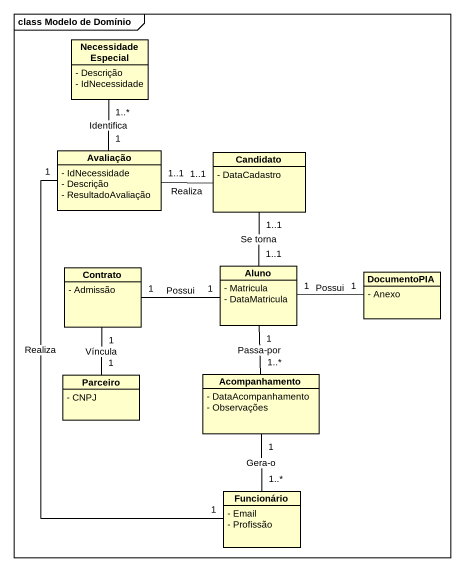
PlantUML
@startuml
mainframe class Modelo de Domínio
hide circle
hide empty members
skinparam classAttributeIconSize 0
class "Necessidade Especial" as Necessidade_Especial {
  - Descrição
  - IdNecessidade
}
class Avaliação {
  - IdNecessidade
  - Descrição
  - ResultadoAvaliação
}
class Candidato {
  - DataCadastro
}
class Contrato {
  - Admissão
}
class Aluno {
  - Matricula
  - DataMatricula
}
class DocumentoPIA {
  - Anexo
}
class Parceiro {
  - CNPJ
}
class Acompanhamento {
  - DataAcompanhamento
  - Observações
}
class Funcionário {
  - Email
  - Profissão
}
Necessidade_Especial "1..*" -- "1" Avaliação : Identifica
Candidato "1..1" -left- "1..1" Avaliação : Realiza
Candidato "1..1" -- "1..1" Aluno : Se torna
Contrato "1" -- "1" Parceiro : Víncula
Aluno "1" -left- "1" Contrato : Possui
Aluno "1" -right- "1" DocumentoPIA : Possui
Aluno "1" -- "1..*" Acompanhamento : Passa-por
Acompanhamento "1" -- "1..*" Funcionário : Gera-o
Funcionário "1" -up- "1" Avaliação : Realiza
@enduml
